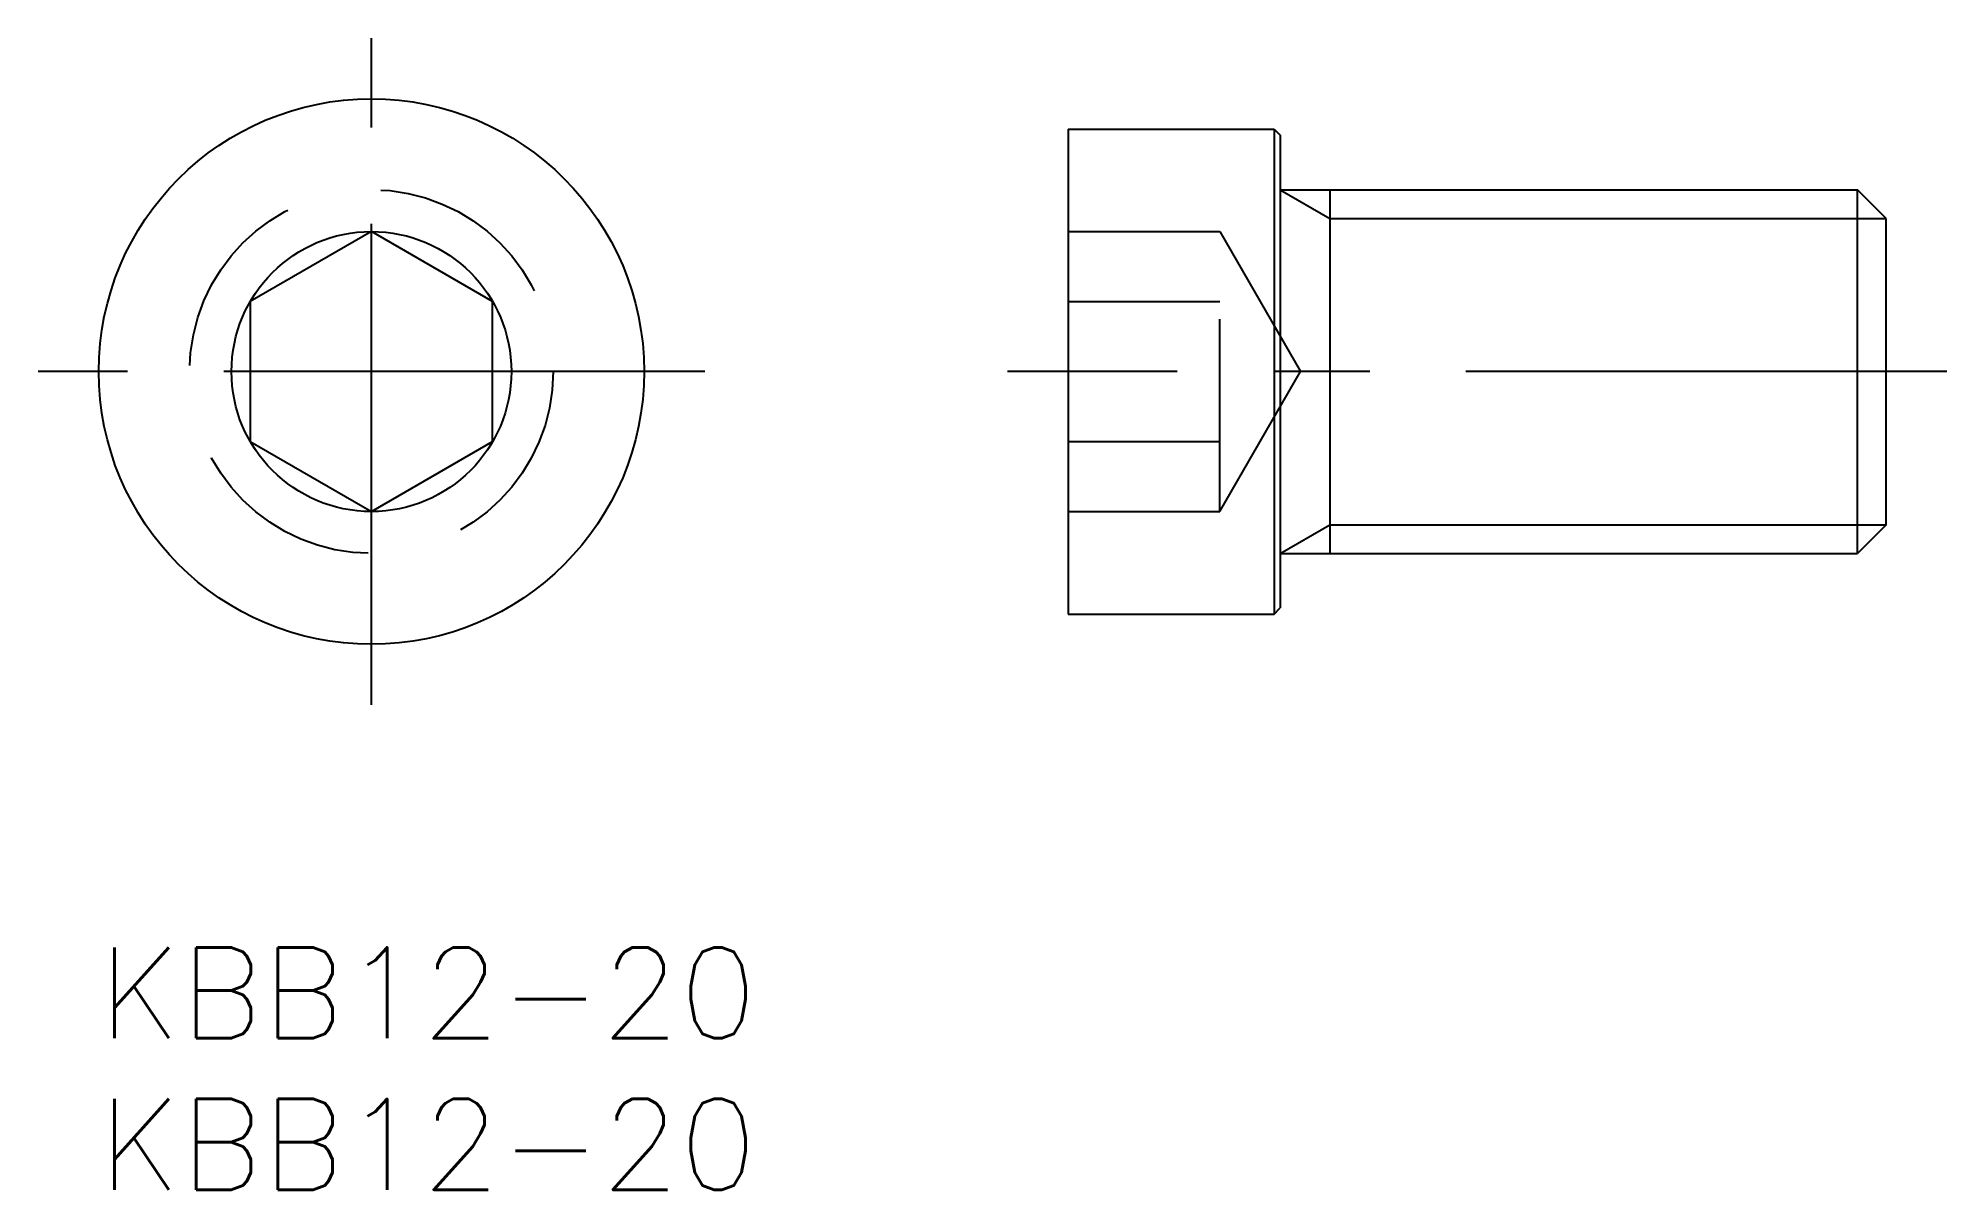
# Model space of a CAD drawing. Extents: x -2 to 61, y -8 to 30.
import ezdxf

# ---------------------------------------------------------------- set-up
doc = ezdxf.new("R2010")
doc.units = 0
doc.header["$LTSCALE"] = 0.5
doc.linetypes.add('CENTER', pattern=[50.8, 31.75, -6.35, 6.35, -6.35])
doc.linetypes.add('DASHED', pattern=[19.05, 12.7, -6.35])
for name, color, linetype in [('MSM_CENTER', 1, 'CENTER'), ('MSM_CONTINUOUS', 7, 'CONTINUOUS'), ('MSM_DASHED', 4, 'DASHED'), ('MSM_NARROW', 5, 'CONTINUOUS'), ('MSM_PART_NUMBER', 7, 'CONTINUOUS')]:
    doc.layers.add(name, color=color, linetype=linetype)
doc.styles.get("Standard").update_dxf_attribs({"font": 'txt.shx', "height": 3, "bigfont": 'bigfont.shx'})

# ---------------------------------------------------------------- blocks, each defined once
blk = doc.blocks.new('*U2')
at = {"layer": 'MSM_PART_NUMBER'}
blk.add_text('KBB12-20', height=3, dxfattribs=at).set_placement((0, -3))
blk = doc.blocks.new('*U3')
at = {"layer": 'MSM_PART_NUMBER'}
blk.add_text('KBB12-20', height=3, dxfattribs=at).set_placement((0, -8))

msp = doc.modelspace()

# ---------------------------------------------------------------- linework, layer by layer
at = {"layer": 'MSM_CENTER'}
for p, q in [((9, 8), (9, 30)), ((20, 19), (-2, 19)), ((61, 19), (30, 19))]:
    msp.add_line(p, q, dxfattribs=at)
at = {"layer": 'MSM_CONTINUOUS'}
for p, q in [((32, 27), (38.8, 27)), ((32, 27), (32, 11)), ((38.8, 27), (39, 26.8)), ((38.8, 27), (38.8, 11)), ((39, 26.8), (39, 11.2)), ((39, 25), (58.053, 25)), ((40.64, 25), (40.64, 13)), ((58.053, 13), (58.053, 25)), ((59, 24.053), (58.053, 25)), ((59, 13.947), (59, 24.053)), ((9, 23.619), (5, 21.309)), ((13, 21.309), (9, 23.619)), ((5, 21.309), (5, 16.691)), ((13, 16.691), (13, 21.309)), ((5, 16.691), (9, 14.381)), ((9, 14.381), (13, 16.691)), ((59, 13.947), (58.053, 13)), ((39, 13), (58.053, 13)), ((32, 11), (38.8, 11)), ((38.8, 11), (39, 11.2))]:
    msp.add_line(p, q, dxfattribs=at)
for radius in [9, 4.619]:
    msp.add_circle((9, 19), radius, dxfattribs=at)
at = {"layer": 'MSM_DASHED'}
for p, q in [((32, 23.619), (37, 23.619)), ((37, 23.619), (39.667, 19)), ((37, 14.381), (37, 23.619)), ((32, 21.309), (37, 21.309)), ((37, 14.381), (39.667, 19)), ((32, 16.691), (37, 16.691)), ((32, 14.381), (37, 14.381))]:
    msp.add_line(p, q, dxfattribs=at)
msp.add_circle((9, 19), 6, dxfattribs=at)
at = {"layer": 'MSM_NARROW'}
for p, q in [((39, 25), (40.64, 24.053)), ((40.64, 24.053), (59, 24.053)), ((39, 13), (40.64, 13.947)), ((40.64, 13.947), (59, 13.947))]:
    msp.add_line(p, q, dxfattribs=at)

# ---------------------------------------------------------------- block references
at = {"layer": 'MSM_CONTINUOUS'}
for name in ['*U2', '*U3']:
    msp.add_blockref(name, (0, 0), dxfattribs=at)

doc.saveas('drawing.dxf')
